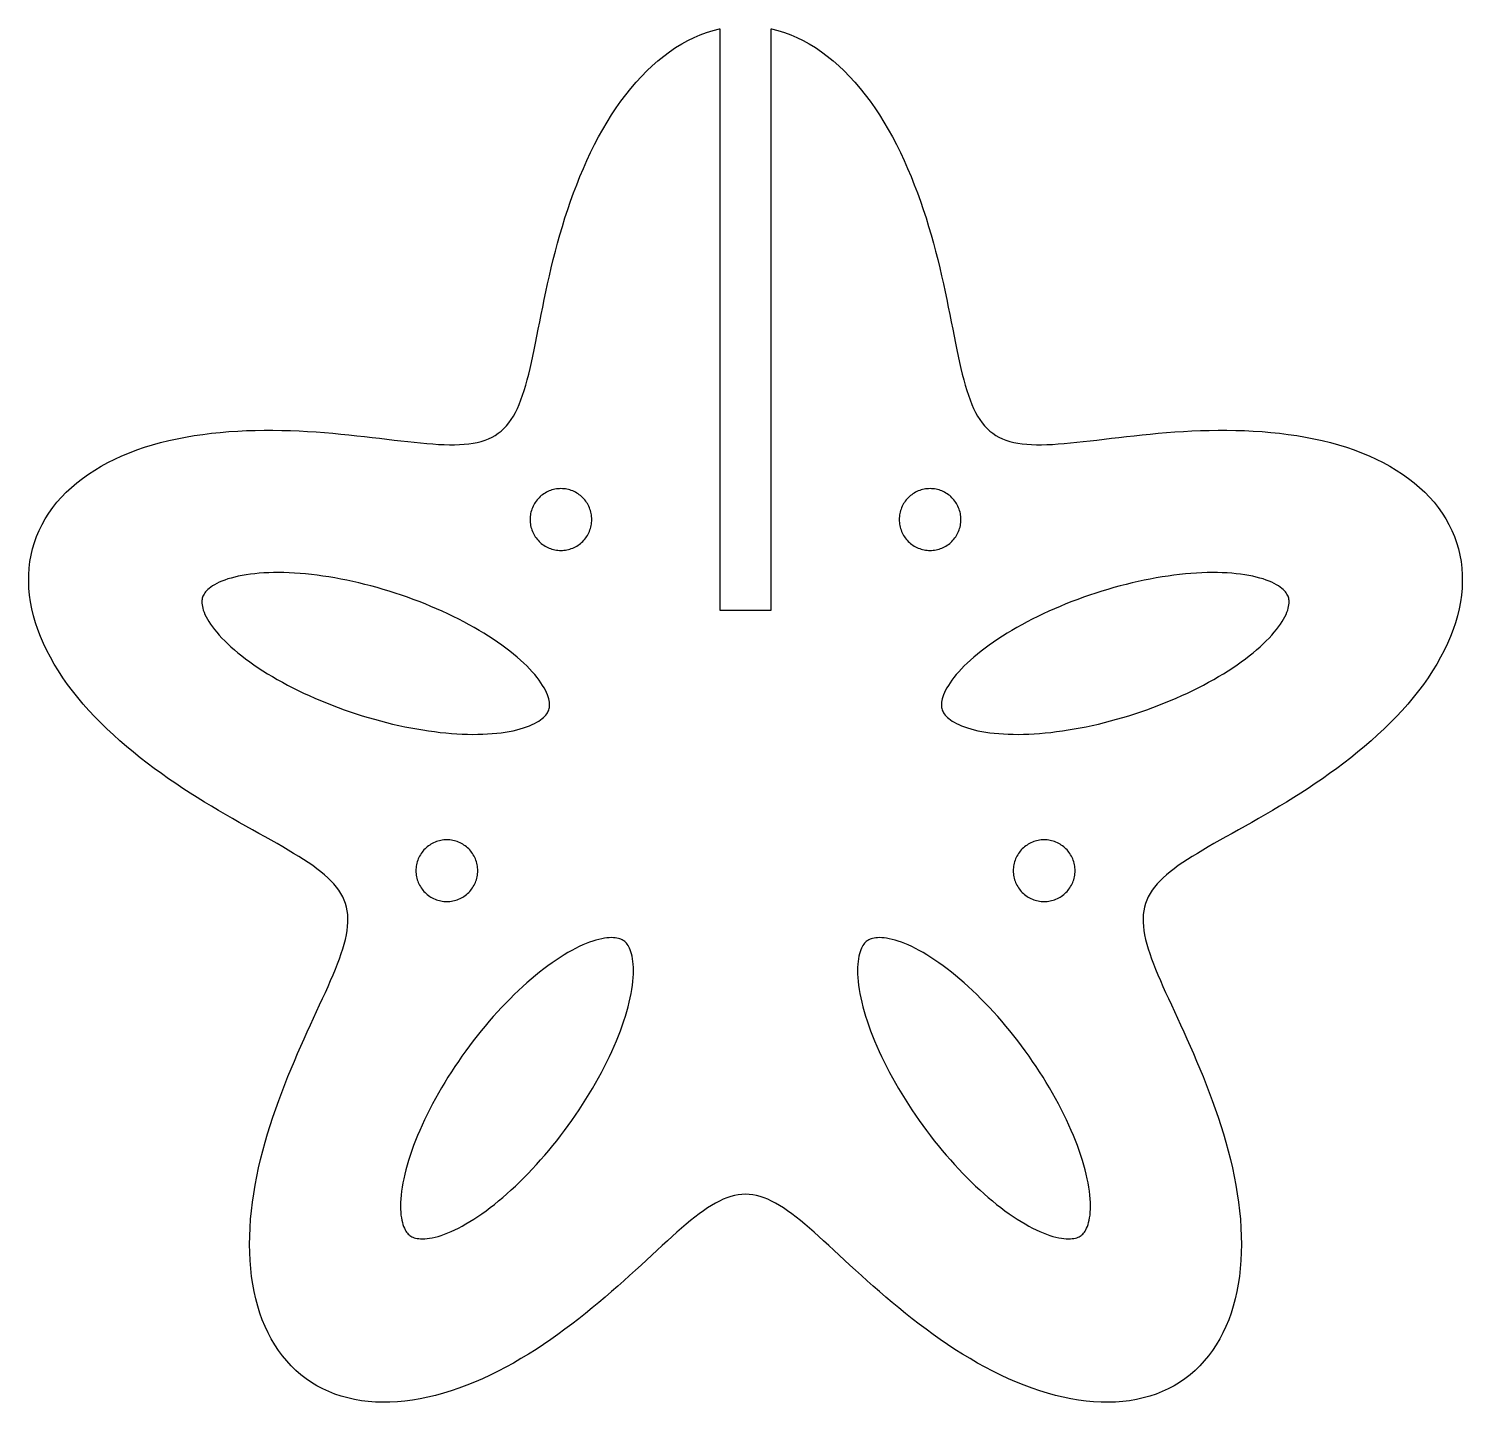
# Model space of a CAD drawing. Header units: millimetres. Extents: x -44 to 138, y -39 to 46.
# Drawn here: x -44.1 to 44.1, y -38.7 to 45.8 of the extents above; entities that cross this region are included whole.
import ezdxf

# ---------------------------------------------------------------- set-up
doc = ezdxf.new("R2010")
doc.units = ezdxf.units.MM
doc.layers.add('CUT', color=1, linetype='Continuous')

msp = doc.modelspace()

# ---------------------------------------------------------------- linework, layer by layer
at = {"layer": 'CUT'}
for points in [[(35.055, -0.612), (34.612, -0.906), (34.169, -1.193), (33.727, -1.473), (33.287, -1.745), (32.85, -2.009), (32.417, -2.267), (31.988, -2.517), (31.564, -2.762), (31.147, -2.999), (30.737, -3.231), (30.335, -3.456), (29.941, -3.676), (29.557, -3.891), (29.183, -4.101), (28.819, -4.307), (28.467, -4.509), (28.128, -4.707), (27.8, -4.902), (27.486, -5.094), (27.186, -5.284), (26.9, -5.473), (26.628, -5.66), (26.372, -5.846), (26.13, -6.033), (25.905, -6.219), (25.695, -6.407), (25.502, -6.595), (25.325, -6.786), (25.164, -6.979), (25.02, -7.174), (24.892, -7.373), (24.781, -7.576), (24.687, -7.784), (24.609, -7.996), (24.547, -8.213), (24.501, -8.437), (24.472, -8.666), (24.458, -8.902), (24.46, -9.145), (24.476, -9.396), (24.508, -9.654), (24.554, -9.92), (24.613, -10.195), (24.686, -10.479), (24.772, -10.771), (24.87, -11.073), (24.979, -11.384), (25.1, -11.704), (25.231, -12.035), (25.372, -12.375), (25.522, -12.725), (25.681, -13.085), (25.847, -13.455), (26.02, -13.835), (26.199, -14.225), (26.384, -14.625), (26.573, -15.034), (26.766, -15.453), (26.961, -15.881), (27.159, -16.319), (27.358, -16.765), (27.558, -17.22), (27.757, -17.683), (27.956, -18.155), (28.152, -18.633), (28.345, -19.119), (28.535, -19.611), (28.72, -20.11), (28.9, -20.614), (29.074, -21.124), (29.241, -21.638), (29.401, -22.156), (29.553, -22.677), (29.696, -23.201), (29.829, -23.727), (29.953, -24.255), (30.065, -24.784), (30.166, -25.312), (30.255, -25.84), (30.332, -26.367), (30.396, -26.892), (30.446, -27.413), (30.482, -27.932), (30.504, -28.446), (30.512, -28.954), (30.504, -29.457), (30.481, -29.954), (30.443, -30.443), (30.389, -30.924), (30.319, -31.396), (30.233, -31.859), (30.131, -32.311), (30.013, -32.753), (29.878, -33.183), (29.727, -33.6), (29.56, -34.005), (29.377, -34.396), (29.178, -34.773), (28.963, -35.135), (28.733, -35.482), (28.487, -35.813), (28.226, -36.128), (27.951, -36.426), (27.66, -36.707), (27.356, -36.97), (27.038, -37.215), (26.707, -37.442), (26.363, -37.65), (26.006, -37.839), (25.637, -38.009), (25.257, -38.16), (24.867, -38.291), (24.466, -38.403), (24.055, -38.496), (23.635, -38.568), (23.206, -38.622), (22.77, -38.655), (22.326, -38.67), (21.875, -38.665), (21.419, -38.641), (20.957, -38.598), (20.49, -38.537), (20.02, -38.458), (19.546, -38.36), (19.069, -38.246), (18.589, -38.114), (18.109, -37.966), (17.627, -37.801), (17.145, -37.622), (16.663, -37.427), (16.183, -37.218), (15.704, -36.995), (15.226, -36.76), (14.752, -36.512), (14.28, -36.252), (13.812, -35.982), (13.348, -35.702), (12.889, -35.412), (12.435, -35.114), (11.986, -34.809), (11.542, -34.497), (11.105, -34.179), (10.675, -33.856), (10.251, -33.529), (9.834, -33.198), (9.424, -32.866), (9.022, -32.532), (8.627, -32.197), (8.24, -31.863), (7.861, -31.531), (7.491, -31.2), (7.128, -30.873), (6.773, -30.549), (6.426, -30.231), (6.087, -29.918), (5.756, -29.612), (5.433, -29.313), (5.117, -29.022), (4.809, -28.74), (4.509, -28.467), (4.215, -28.205), (3.929, -27.954), (3.649, -27.715), (3.375, -27.488), (3.108, -27.274), (2.846, -27.074), (2.589, -26.888), (2.337, -26.716), (2.09, -26.559), (1.847, -26.417), (1.608, -26.292), (1.372, -26.182), (1.139, -26.089), (0.908, -26.012), (0.68, -25.952), (0.452, -25.909), (0.226, -25.884), (0, -25.875), (-0.226, -25.884), (-0.452, -25.909), (-0.68, -25.952), (-0.908, -26.012), (-1.139, -26.089), (-1.372, -26.182), (-1.608, -26.292), (-1.847, -26.417), (-2.09, -26.559), (-2.337, -26.716), (-2.589, -26.888), (-2.846, -27.074), (-3.108, -27.274), (-3.375, -27.488), (-3.649, -27.715), (-3.929, -27.954), (-4.215, -28.205), (-4.509, -28.467), (-4.809, -28.74), (-5.117, -29.022), (-5.433, -29.313), (-5.756, -29.612), (-6.087, -29.918), (-6.426, -30.231), (-6.773, -30.549), (-7.128, -30.873), (-7.491, -31.2), (-7.861, -31.531), (-8.24, -31.863), (-8.627, -32.197), (-9.022, -32.532), (-9.424, -32.866), (-9.834, -33.198), (-10.251, -33.529), (-10.675, -33.856), (-11.105, -34.179), (-11.542, -34.497), (-11.986, -34.809), (-12.435, -35.114), (-12.889, -35.412), (-13.348, -35.702), (-13.812, -35.982), (-14.28, -36.252), (-14.752, -36.512), (-15.226, -36.76), (-15.704, -36.995), (-16.183, -37.218), (-16.663, -37.427), (-17.145, -37.622), (-17.627, -37.801), (-18.109, -37.966), (-18.589, -38.114), (-19.069, -38.246), (-19.546, -38.36), (-20.02, -38.458), (-20.49, -38.537), (-20.957, -38.598), (-21.419, -38.641), (-21.875, -38.665), (-22.326, -38.67), (-22.77, -38.655), (-23.206, -38.622), (-23.635, -38.568), (-24.055, -38.496), (-24.466, -38.403), (-24.867, -38.291), (-25.257, -38.16), (-25.637, -38.009), (-26.006, -37.839), (-26.363, -37.65), (-26.707, -37.442), (-27.038, -37.215), (-27.356, -36.97), (-27.66, -36.707), (-27.951, -36.426), (-28.226, -36.128), (-28.487, -35.813), (-28.733, -35.482), (-28.963, -35.135), (-29.178, -34.773), (-29.377, -34.396), (-29.56, -34.005), (-29.727, -33.6), (-29.878, -33.183), (-30.013, -32.753), (-30.131, -32.311), (-30.233, -31.859), (-30.319, -31.396), (-30.389, -30.924), (-30.443, -30.443), (-30.481, -29.954), (-30.504, -29.457), (-30.512, -28.954), (-30.504, -28.446), (-30.482, -27.932), (-30.446, -27.413), (-30.396, -26.892), (-30.332, -26.367), (-30.255, -25.84), (-30.166, -25.312), (-30.065, -24.784), (-29.953, -24.255), (-29.829, -23.727), (-29.696, -23.201), (-29.553, -22.677), (-29.401, -22.156), (-29.241, -21.638), (-29.074, -21.124), (-28.9, -20.614), (-28.72, -20.11), (-28.535, -19.611), (-28.345, -19.119), (-28.152, -18.633), (-27.956, -18.155), (-27.757, -17.683), (-27.558, -17.22), (-27.358, -16.765), (-27.159, -16.319), (-26.961, -15.881), (-26.766, -15.453), (-26.573, -15.034), (-26.384, -14.625), (-26.199, -14.225), (-26.02, -13.835), (-25.847, -13.455), (-25.681, -13.085), (-25.522, -12.725), (-25.372, -12.375), (-25.231, -12.035), (-25.1, -11.704), (-24.979, -11.384), (-24.87, -11.073), (-24.772, -10.771), (-24.686, -10.479), (-24.613, -10.195), (-24.554, -9.92), (-24.508, -9.654), (-24.476, -9.396), (-24.46, -9.145), (-24.458, -8.902), (-24.472, -8.666), (-24.501, -8.437), (-24.547, -8.213), (-24.609, -7.996), (-24.687, -7.784), (-24.781, -7.576), (-24.892, -7.373), (-25.02, -7.174), (-25.164, -6.979), (-25.325, -6.786), (-25.502, -6.595), (-25.695, -6.407), (-25.905, -6.219), (-26.13, -6.033), (-26.372, -5.846), (-26.628, -5.66), (-26.9, -5.473), (-27.186, -5.284), (-27.486, -5.094), (-27.8, -4.902), (-28.128, -4.707), (-28.467, -4.509), (-28.819, -4.307), (-29.183, -4.101), (-29.557, -3.891), (-29.941, -3.676), (-30.335, -3.456), (-30.737, -3.231), (-31.147, -2.999), (-31.564, -2.762), (-31.988, -2.517), (-32.417, -2.267), (-32.85, -2.009), (-33.287, -1.745), (-33.727, -1.473), (-34.169, -1.193), (-34.612, -0.906), (-35.055, -0.612), (-35.497, -0.31), (-35.938, 0), (-36.375, 0.317), (-36.809, 0.643), (-37.238, 0.975), (-37.662, 1.315), (-38.079, 1.663), (-38.489, 2.017), (-38.891, 2.379), (-39.283, 2.747), (-39.666, 3.122), (-40.037, 3.503), (-40.397, 3.89), (-40.744, 4.282), (-41.078, 4.68), (-41.398, 5.083), (-41.703, 5.49), (-41.993, 5.902), (-42.266, 6.317), (-42.523, 6.735), (-42.762, 7.156), (-42.983, 7.579), (-43.185, 8.004), (-43.369, 8.43), (-43.532, 8.857), (-43.676, 9.284), (-43.8, 9.71), (-43.902, 10.136), (-43.984, 10.56), (-44.045, 10.982), (-44.084, 11.401), (-44.101, 11.817), (-44.097, 12.229), (-44.071, 12.637), (-44.023, 13.04), (-43.953, 13.438), (-43.862, 13.83), (-43.749, 14.215), (-43.614, 14.593), (-43.458, 14.964), (-43.28, 15.326), (-43.082, 15.681), (-42.864, 16.026), (-42.625, 16.362), (-42.366, 16.688), (-42.088, 17.005), (-41.791, 17.31), (-41.475, 17.605), (-41.142, 17.889), (-40.792, 18.162), (-40.424, 18.422), (-40.041, 18.671), (-39.642, 18.908), (-39.229, 19.133), (-38.801, 19.346), (-38.36, 19.546), (-37.907, 19.733), (-37.442, 19.908), (-36.966, 20.071), (-36.48, 20.221), (-35.984, 20.359), (-35.48, 20.484), (-34.968, 20.598), (-34.45, 20.699), (-33.925, 20.789), (-33.395, 20.868), (-32.861, 20.935), (-32.324, 20.991), (-31.784, 21.037), (-31.242, 21.073), (-30.699, 21.099), (-30.157, 21.116), (-29.615, 21.124), (-29.074, 21.124), (-28.536, 21.115), (-28.001, 21.1), (-27.469, 21.078), (-26.942, 21.05), (-26.421, 21.016), (-25.905, 20.977), (-25.395, 20.934), (-24.893, 20.888), (-24.399, 20.839), (-23.913, 20.787), (-23.436, 20.734), (-22.968, 20.68), (-22.51, 20.626), (-22.062, 20.573), (-21.625, 20.521), (-21.199, 20.471), (-20.784, 20.424), (-20.38, 20.38), (-19.989, 20.341), (-19.61, 20.306), (-19.243, 20.277), (-18.888, 20.255), (-18.546, 20.239), (-18.216, 20.231), (-17.899, 20.231), (-17.594, 20.24), (-17.302, 20.258), (-17.022, 20.286), (-16.755, 20.325), (-16.499, 20.375), (-16.256, 20.437), (-16.024, 20.51), (-15.804, 20.596), (-15.595, 20.695), (-15.397, 20.807), (-15.209, 20.933), (-15.031, 21.073), (-14.863, 21.227), (-14.705, 21.395), (-14.555, 21.578), (-14.413, 21.776), (-14.279, 21.988), (-14.153, 22.216), (-14.033, 22.458), (-13.92, 22.715), (-13.812, 22.987), (-13.71, 23.274), (-13.612, 23.576), (-13.517, 23.892), (-13.427, 24.222), (-13.339, 24.567), (-13.253, 24.925), (-13.168, 25.296), (-13.085, 25.681), (-13.002, 26.078), (-12.919, 26.487), (-12.834, 26.908), (-12.749, 27.34), (-12.661, 27.782), (-12.571, 28.234), (-12.477, 28.696), (-12.38, 29.166), (-12.279, 29.644), (-12.173, 30.13), (-12.062, 30.622), (-11.946, 31.119), (-11.823, 31.622), (-11.694, 32.128), (-11.558, 32.638), (-11.415, 33.15), (-11.264, 33.664), (-11.105, 34.179), (-10.939, 34.693), (-10.764, 35.206), (-10.58, 35.717), (-10.387, 36.225), (-10.186, 36.729), (-9.975, 37.229), (-9.756, 37.722), (-9.527, 38.209), (-9.288, 38.689), (-9.041, 39.16), (-8.784, 39.622), (-8.518, 40.073), (-8.243, 40.514), (-7.958, 40.943), (-7.665, 41.359), (-7.364, 41.761), (-7.053, 42.15), (-6.735, 42.523), (-6.408, 42.88), (-6.074, 43.221), (-5.733, 43.545), (-5.384, 43.851), (-5.029, 44.139), (-4.667, 44.407), (-4.3, 44.657), (-3.927, 44.886), (-3.549, 45.095), (-3.166, 45.283), (-2.78, 45.449), (-2.39, 45.595), (-1.996, 45.718), (-1.6, 45.819), (-1.587, 45.822), (-1.587, 10.062), (1.587, 10.062), (1.587, 45.822), (1.6, 45.819), (1.996, 45.718), (2.39, 45.595), (2.78, 45.449), (3.166, 45.283), (3.549, 45.095), (3.927, 44.886), (4.3, 44.657), (4.667, 44.407), (5.029, 44.139), (5.384, 43.851), (5.733, 43.545), (6.074, 43.221), (6.408, 42.88), (6.735, 42.523), (7.053, 42.15), (7.364, 41.761), (7.665, 41.359), (7.958, 40.943), (8.243, 40.514), (8.518, 40.073), (8.784, 39.622), (9.041, 39.16), (9.288, 38.689), (9.527, 38.209), (9.756, 37.722), (9.975, 37.229), (10.186, 36.729), (10.387, 36.225), (10.58, 35.717), (10.764, 35.206), (10.939, 34.693), (11.105, 34.179), (11.264, 33.664), (11.415, 33.15), (11.558, 32.638), (11.694, 32.128), (11.823, 31.622), (11.946, 31.119), (12.062, 30.622), (12.173, 30.13), (12.279, 29.644), (12.38, 29.166), (12.477, 28.696), (12.571, 28.234), (12.661, 27.782), (12.749, 27.34), (12.834, 26.908), (12.919, 26.487), (13.002, 26.078), (13.085, 25.681), (13.168, 25.296), (13.253, 24.925), (13.339, 24.567), (13.427, 24.222), (13.517, 23.892), (13.612, 23.576), (13.71, 23.274), (13.812, 22.987), (13.92, 22.715), (14.033, 22.458), (14.153, 22.216), (14.279, 21.988), (14.413, 21.776), (14.555, 21.578), (14.705, 21.395), (14.863, 21.227), (15.031, 21.073), (15.209, 20.933), (15.397, 20.807), (15.595, 20.695), (15.804, 20.596), (16.024, 20.51), (16.256, 20.437), (16.499, 20.375), (16.755, 20.325), (17.022, 20.286), (17.302, 20.258), (17.594, 20.24), (17.899, 20.231), (18.216, 20.231), (18.546, 20.239), (18.888, 20.255), (19.243, 20.277), (19.61, 20.306), (19.989, 20.341), (20.38, 20.38), (20.784, 20.424), (21.199, 20.471), (21.625, 20.521), (22.062, 20.573), (22.51, 20.626), (22.968, 20.68), (23.436, 20.734), (23.913, 20.787), (24.399, 20.839), (24.893, 20.888), (25.395, 20.934), (25.905, 20.977), (26.421, 21.016), (26.942, 21.05), (27.469, 21.078), (28.001, 21.1), (28.536, 21.115), (29.074, 21.124), (29.615, 21.124), (30.157, 21.116), (30.699, 21.099), (31.242, 21.073), (31.784, 21.037), (32.324, 20.991), (32.861, 20.935), (33.395, 20.868), (33.925, 20.789), (34.45, 20.699), (34.968, 20.598), (35.48, 20.484), (35.984, 20.359), (36.48, 20.221), (36.966, 20.071), (37.442, 19.908), (37.907, 19.733), (38.36, 19.546), (38.801, 19.346), (39.229, 19.133), (39.642, 18.908), (40.041, 18.671), (40.424, 18.422), (40.792, 18.162), (41.142, 17.889), (41.475, 17.605), (41.791, 17.31), (42.088, 17.005), (42.366, 16.688), (42.625, 16.362), (42.864, 16.026), (43.082, 15.681), (43.28, 15.326), (43.458, 14.964), (43.614, 14.593), (43.749, 14.215), (43.862, 13.83), (43.953, 13.438), (44.023, 13.04), (44.071, 12.637), (44.097, 12.229), (44.101, 11.817), (44.084, 11.401), (44.045, 10.982), (43.984, 10.56), (43.902, 10.136), (43.8, 9.71), (43.676, 9.284), (43.532, 8.857), (43.369, 8.43), (43.185, 8.004), (42.983, 7.579), (42.762, 7.156), (42.523, 6.735), (42.266, 6.317), (41.993, 5.902), (41.703, 5.49), (41.398, 5.083), (41.078, 4.68), (40.744, 4.282), (40.397, 3.89), (40.037, 3.503), (39.666, 3.122), (39.283, 2.747), (38.891, 2.379), (38.489, 2.017), (38.079, 1.663), (37.662, 1.315), (37.238, 0.975), (36.809, 0.643), (36.375, 0.317), (35.938, 0), (35.497, -0.31), (35.055, -0.612)], [(-9.477, 15.351), (-9.466, 15.444), (-9.459, 15.537), (-9.456, 15.63), (-9.459, 15.723), (-9.466, 15.816), (-9.477, 15.909), (-9.493, 16.001), (-9.513, 16.092), (-9.538, 16.182), (-9.567, 16.27), (-9.601, 16.357), (-9.639, 16.442), (-9.681, 16.526), (-9.727, 16.607), (-9.777, 16.686), (-9.83, 16.762), (-9.888, 16.835), (-9.948, 16.906), (-10.013, 16.973), (-10.08, 17.038), (-10.151, 17.099), (-10.224, 17.156), (-10.301, 17.21), (-10.379, 17.26), (-10.461, 17.306), (-10.544, 17.347), (-10.629, 17.385), (-10.716, 17.419), (-10.805, 17.448), (-10.894, 17.473), (-10.985, 17.493), (-11.077, 17.509), (-11.17, 17.521), (-11.263, 17.528), (-11.356, 17.53), (-11.449, 17.528), (-11.542, 17.521), (-11.635, 17.509), (-11.727, 17.493), (-11.818, 17.473), (-11.907, 17.448), (-11.996, 17.419), (-12.083, 17.385), (-12.168, 17.347), (-12.251, 17.306), (-12.333, 17.26), (-12.411, 17.21), (-12.488, 17.156), (-12.561, 17.099), (-12.632, 17.038), (-12.699, 16.973), (-12.764, 16.906), (-12.824, 16.835), (-12.882, 16.762), (-12.935, 16.686), (-12.985, 16.607), (-13.031, 16.526), (-13.073, 16.442), (-13.111, 16.357), (-13.145, 16.27), (-13.174, 16.182), (-13.199, 16.092), (-13.219, 16.001), (-13.235, 15.909), (-13.246, 15.816), (-13.253, 15.723), (-13.256, 15.63), (-13.253, 15.537), (-13.246, 15.444), (-13.235, 15.351), (-13.219, 15.26), (-13.199, 15.169), (-13.174, 15.079), (-13.145, 14.99), (-13.111, 14.903), (-13.073, 14.818), (-13.031, 14.735), (-12.985, 14.654), (-12.935, 14.575), (-12.882, 14.499), (-12.824, 14.425), (-12.764, 14.355), (-12.699, 14.287), (-12.632, 14.223), (-12.561, 14.162), (-12.488, 14.104), (-12.411, 14.051), (-12.333, 14.001), (-12.251, 13.955), (-12.168, 13.913), (-12.083, 13.875), (-11.996, 13.842), (-11.907, 13.812), (-11.818, 13.788), (-11.727, 13.767), (-11.635, 13.751), (-11.542, 13.74), (-11.449, 13.733), (-11.356, 13.731), (-11.263, 13.733), (-11.17, 13.74), (-11.077, 13.751), (-10.985, 13.767), (-10.894, 13.788), (-10.805, 13.812), (-10.716, 13.842), (-10.629, 13.875), (-10.544, 13.913), (-10.461, 13.955), (-10.379, 14.001), (-10.301, 14.051), (-10.224, 14.104), (-10.151, 14.162), (-10.08, 14.223), (-10.013, 14.287), (-9.948, 14.355), (-9.888, 14.425), (-9.83, 14.499), (-9.777, 14.575), (-9.727, 14.654), (-9.681, 14.735), (-9.639, 14.818), (-9.601, 14.903), (-9.567, 14.99), (-9.538, 15.079), (-9.513, 15.169), (-9.493, 15.26), (-9.477, 15.351)], [(13.235, 15.351), (13.246, 15.444), (13.253, 15.537), (13.256, 15.63), (13.253, 15.723), (13.246, 15.816), (13.235, 15.909), (13.219, 16.001), (13.199, 16.092), (13.174, 16.182), (13.145, 16.27), (13.111, 16.357), (13.073, 16.442), (13.031, 16.526), (12.985, 16.607), (12.935, 16.686), (12.882, 16.762), (12.824, 16.835), (12.764, 16.906), (12.699, 16.973), (12.632, 17.038), (12.561, 17.099), (12.488, 17.156), (12.411, 17.21), (12.333, 17.26), (12.251, 17.306), (12.168, 17.347), (12.083, 17.385), (11.996, 17.419), (11.907, 17.448), (11.818, 17.473), (11.727, 17.493), (11.635, 17.509), (11.542, 17.521), (11.449, 17.528), (11.356, 17.53), (11.263, 17.528), (11.17, 17.521), (11.077, 17.509), (10.985, 17.493), (10.894, 17.473), (10.805, 17.448), (10.716, 17.419), (10.629, 17.385), (10.544, 17.347), (10.461, 17.306), (10.379, 17.26), (10.301, 17.21), (10.224, 17.156), (10.151, 17.099), (10.08, 17.038), (10.013, 16.973), (9.948, 16.906), (9.888, 16.835), (9.83, 16.762), (9.777, 16.686), (9.727, 16.607), (9.681, 16.526), (9.639, 16.442), (9.601, 16.357), (9.567, 16.27), (9.538, 16.182), (9.513, 16.092), (9.493, 16.001), (9.477, 15.909), (9.466, 15.816), (9.459, 15.723), (9.456, 15.63), (9.459, 15.537), (9.466, 15.444), (9.477, 15.351), (9.493, 15.26), (9.513, 15.169), (9.538, 15.079), (9.567, 14.99), (9.601, 14.903), (9.639, 14.818), (9.681, 14.735), (9.727, 14.654), (9.777, 14.575), (9.83, 14.499), (9.888, 14.425), (9.948, 14.355), (10.013, 14.287), (10.08, 14.223), (10.151, 14.162), (10.224, 14.104), (10.301, 14.051), (10.379, 14.001), (10.461, 13.955), (10.544, 13.913), (10.629, 13.875), (10.716, 13.842), (10.805, 13.812), (10.894, 13.788), (10.985, 13.767), (11.077, 13.751), (11.17, 13.74), (11.263, 13.733), (11.356, 13.731), (11.449, 13.733), (11.542, 13.74), (11.635, 13.751), (11.727, 13.767), (11.818, 13.788), (11.907, 13.812), (11.996, 13.842), (12.083, 13.875), (12.168, 13.913), (12.251, 13.955), (12.333, 14.001), (12.411, 14.051), (12.488, 14.104), (12.561, 14.162), (12.632, 14.223), (12.699, 14.287), (12.764, 14.355), (12.824, 14.425), (12.882, 14.499), (12.935, 14.575), (12.985, 14.654), (13.031, 14.735), (13.073, 14.818), (13.111, 14.903), (13.145, 14.99), (13.174, 15.079), (13.199, 15.169), (13.219, 15.26), (13.235, 15.351)], [(-20.437, 10.716), (-20.804, 10.849), (-21.173, 10.977), (-21.544, 11.101), (-21.917, 11.219), (-22.291, 11.332), (-22.666, 11.44), (-23.041, 11.543), (-23.416, 11.639), (-23.791, 11.73), (-24.164, 11.816), (-24.536, 11.895), (-24.906, 11.969), (-25.274, 12.036), (-25.639, 12.097), (-26, 12.152), (-26.358, 12.201), (-26.711, 12.244), (-27.06, 12.28), (-27.404, 12.31), (-27.742, 12.334), (-28.074, 12.351), (-28.399, 12.362), (-28.718, 12.367), (-29.03, 12.365), (-29.333, 12.358), (-29.628, 12.344), (-29.915, 12.324), (-30.193, 12.299), (-30.461, 12.267), (-30.719, 12.23), (-30.966, 12.188), (-31.203, 12.141), (-31.428, 12.089), (-31.642, 12.032), (-31.844, 11.972), (-32.033, 11.907), (-32.21, 11.839), (-32.374, 11.769), (-32.524, 11.696), (-32.662, 11.621), (-32.785, 11.546), (-32.896, 11.471), (-32.994, 11.395), (-33.079, 11.321), (-33.153, 11.249), (-33.215, 11.179), (-33.268, 11.111), (-33.311, 11.045), (-33.347, 10.98), (-33.377, 10.916), (-33.4, 10.852), (-33.419, 10.787), (-33.432, 10.718), (-33.441, 10.645), (-33.445, 10.565), (-33.442, 10.479), (-33.433, 10.386), (-33.416, 10.284), (-33.391, 10.174), (-33.356, 10.056), (-33.311, 9.93), (-33.255, 9.796), (-33.187, 9.655), (-33.108, 9.508), (-33.017, 9.355), (-32.914, 9.196), (-32.799, 9.032), (-32.672, 8.864), (-32.532, 8.693), (-32.38, 8.518), (-32.216, 8.341), (-32.041, 8.161), (-31.854, 7.98), (-31.655, 7.797), (-31.446, 7.613), (-31.225, 7.429), (-30.995, 7.244), (-30.753, 7.059), (-30.502, 6.875), (-30.242, 6.692), (-29.972, 6.509), (-29.693, 6.328), (-29.406, 6.148), (-29.11, 5.971), (-28.806, 5.795), (-28.495, 5.622), (-28.177, 5.451), (-27.853, 5.283), (-27.522, 5.118), (-27.185, 4.957), (-26.842, 4.799), (-26.494, 4.644), (-26.142, 4.494), (-25.786, 4.347), (-25.425, 4.205), (-25.062, 4.068), (-24.695, 3.934), (-24.326, 3.806), (-23.954, 3.683), (-23.581, 3.564), (-23.207, 3.451), (-22.832, 3.343), (-22.457, 3.241), (-22.082, 3.144), (-21.708, 3.053), (-21.334, 2.968), (-20.962, 2.888), (-20.592, 2.815), (-20.225, 2.747), (-19.86, 2.686), (-19.499, 2.631), (-19.141, 2.582), (-18.787, 2.54), (-18.439, 2.503), (-18.095, 2.473), (-17.757, 2.45), (-17.425, 2.433), (-17.099, 2.421), (-16.78, 2.417), (-16.469, 2.418), (-16.165, 2.426), (-15.87, 2.44), (-15.583, 2.459), (-15.306, 2.485), (-15.038, 2.516), (-14.78, 2.553), (-14.532, 2.595), (-14.296, 2.642), (-14.07, 2.694), (-13.856, 2.751), (-13.654, 2.812), (-13.465, 2.876), (-13.288, 2.944), (-13.125, 3.015), (-12.974, 3.088), (-12.837, 3.162), (-12.713, 3.237), (-12.602, 3.313), (-12.505, 3.388), (-12.419, 3.462), (-12.346, 3.534), (-12.284, 3.605), (-12.231, 3.673), (-12.187, 3.739), (-12.151, 3.803), (-12.122, 3.867), (-12.098, 3.931), (-12.08, 3.997), (-12.066, 4.065), (-12.057, 4.139), (-12.054, 4.218), (-12.056, 4.304), (-12.066, 4.398), (-12.082, 4.499), (-12.108, 4.609), (-12.143, 4.727), (-12.188, 4.854), (-12.244, 4.987), (-12.311, 5.128), (-12.39, 5.276), (-12.481, 5.429), (-12.584, 5.588), (-12.699, 5.751), (-12.827, 5.919), (-12.967, 6.09), (-13.118, 6.265), (-13.282, 6.442), (-13.458, 6.622), (-13.645, 6.804), (-13.843, 6.986), (-14.053, 7.17), (-14.273, 7.355), (-14.504, 7.539), (-14.745, 7.724), (-14.996, 7.908), (-15.257, 8.092), (-15.527, 8.274), (-15.806, 8.455), (-16.093, 8.635), (-16.389, 8.813), (-16.692, 8.988), (-17.003, 9.162), (-17.321, 9.332), (-17.646, 9.5), (-17.977, 9.665), (-18.314, 9.827), (-18.657, 9.985), (-19.004, 10.139), (-19.356, 10.29), (-19.713, 10.436), (-20.073, 10.578), (-20.437, 10.716)], [(22.832, 3.343), (23.207, 3.451), (23.581, 3.564), (23.954, 3.683), (24.326, 3.806), (24.695, 3.934), (25.062, 4.068), (25.425, 4.205), (25.786, 4.347), (26.142, 4.494), (26.494, 4.644), (26.842, 4.799), (27.185, 4.957), (27.522, 5.118), (27.853, 5.283), (28.177, 5.451), (28.495, 5.622), (28.806, 5.795), (29.11, 5.971), (29.406, 6.148), (29.693, 6.328), (29.972, 6.509), (30.242, 6.692), (30.502, 6.875), (30.753, 7.059), (30.995, 7.244), (31.225, 7.429), (31.446, 7.613), (31.655, 7.797), (31.854, 7.98), (32.041, 8.161), (32.216, 8.341), (32.38, 8.518), (32.532, 8.693), (32.672, 8.864), (32.799, 9.032), (32.914, 9.196), (33.017, 9.355), (33.108, 9.508), (33.187, 9.655), (33.255, 9.796), (33.311, 9.93), (33.356, 10.056), (33.391, 10.174), (33.416, 10.284), (33.433, 10.386), (33.442, 10.479), (33.445, 10.565), (33.441, 10.645), (33.432, 10.718), (33.419, 10.787), (33.4, 10.852), (33.377, 10.916), (33.347, 10.98), (33.311, 11.045), (33.268, 11.111), (33.215, 11.179), (33.153, 11.249), (33.079, 11.321), (32.994, 11.395), (32.896, 11.471), (32.785, 11.546), (32.662, 11.621), (32.524, 11.696), (32.374, 11.769), (32.21, 11.839), (32.033, 11.907), (31.844, 11.972), (31.642, 12.032), (31.428, 12.089), (31.203, 12.141), (30.966, 12.188), (30.719, 12.23), (30.461, 12.267), (30.193, 12.299), (29.915, 12.324), (29.628, 12.344), (29.333, 12.358), (29.03, 12.365), (28.718, 12.367), (28.399, 12.362), (28.074, 12.351), (27.742, 12.334), (27.404, 12.31), (27.06, 12.28), (26.711, 12.244), (26.358, 12.201), (26, 12.152), (25.639, 12.097), (25.274, 12.036), (24.906, 11.969), (24.536, 11.895), (24.164, 11.816), (23.791, 11.73), (23.416, 11.639), (23.041, 11.543), (22.666, 11.44), (22.291, 11.332), (21.917, 11.219), (21.544, 11.101), (21.173, 10.977), (20.804, 10.849), (20.437, 10.716), (20.073, 10.578), (19.713, 10.436), (19.356, 10.29), (19.004, 10.139), (18.657, 9.985), (18.314, 9.827), (17.977, 9.665), (17.646, 9.5), (17.321, 9.332), (17.003, 9.162), (16.692, 8.988), (16.389, 8.813), (16.093, 8.635), (15.806, 8.455), (15.527, 8.274), (15.257, 8.092), (14.996, 7.908), (14.745, 7.724), (14.504, 7.539), (14.273, 7.355), (14.053, 7.17), (13.843, 6.986), (13.645, 6.804), (13.458, 6.622), (13.282, 6.442), (13.118, 6.265), (12.967, 6.09), (12.827, 5.919), (12.699, 5.751), (12.584, 5.588), (12.481, 5.429), (12.39, 5.276), (12.311, 5.128), (12.244, 4.987), (12.188, 4.854), (12.143, 4.727), (12.108, 4.609), (12.082, 4.499), (12.066, 4.398), (12.056, 4.304), (12.054, 4.218), (12.057, 4.139), (12.066, 4.065), (12.08, 3.997), (12.098, 3.931), (12.122, 3.867), (12.151, 3.803), (12.187, 3.739), (12.231, 3.673), (12.284, 3.605), (12.346, 3.534), (12.419, 3.462), (12.505, 3.388), (12.602, 3.313), (12.713, 3.237), (12.837, 3.162), (12.974, 3.088), (13.125, 3.015), (13.288, 2.944), (13.465, 2.876), (13.654, 2.812), (13.856, 2.751), (14.07, 2.694), (14.296, 2.642), (14.532, 2.595), (14.78, 2.553), (15.038, 2.516), (15.306, 2.485), (15.583, 2.459), (15.87, 2.44), (16.165, 2.426), (16.469, 2.418), (16.78, 2.417), (17.099, 2.421), (17.425, 2.433), (17.757, 2.45), (18.095, 2.473), (18.439, 2.503), (18.787, 2.54), (19.141, 2.582), (19.499, 2.631), (19.86, 2.686), (20.225, 2.747), (20.592, 2.815), (20.962, 2.888), (21.334, 2.968), (21.708, 3.053), (22.082, 3.144), (22.457, 3.241), (22.832, 3.343)], [(-16.495, -6.249), (-16.484, -6.156), (-16.477, -6.063), (-16.475, -5.97), (-16.477, -5.877), (-16.484, -5.784), (-16.495, -5.691), (-16.511, -5.6), (-16.532, -5.509), (-16.557, -5.419), (-16.586, -5.33), (-16.619, -5.243), (-16.657, -5.158), (-16.699, -5.075), (-16.745, -4.994), (-16.795, -4.915), (-16.849, -4.839), (-16.906, -4.765), (-16.967, -4.695), (-17.031, -4.627), (-17.099, -4.563), (-17.169, -4.502), (-17.243, -4.444), (-17.319, -4.391), (-17.398, -4.341), (-17.479, -4.295), (-17.562, -4.253), (-17.647, -4.215), (-17.734, -4.182), (-17.823, -4.152), (-17.913, -4.128), (-18.004, -4.107), (-18.096, -4.091), (-18.188, -4.08), (-18.281, -4.073), (-18.374, -4.071), (-18.468, -4.073), (-18.561, -4.08), (-18.653, -4.091), (-18.745, -4.107), (-18.836, -4.128), (-18.926, -4.152), (-19.014, -4.182), (-19.101, -4.215), (-19.187, -4.253), (-19.27, -4.295), (-19.351, -4.341), (-19.43, -4.391), (-19.506, -4.444), (-19.58, -4.502), (-19.65, -4.563), (-19.718, -4.627), (-19.782, -4.695), (-19.843, -4.765), (-19.9, -4.839), (-19.954, -4.915), (-20.004, -4.994), (-20.05, -5.075), (-20.092, -5.158), (-20.129, -5.243), (-20.163, -5.33), (-20.192, -5.419), (-20.217, -5.509), (-20.238, -5.6), (-20.253, -5.691), (-20.265, -5.784), (-20.272, -5.877), (-20.274, -5.97), (-20.272, -6.063), (-20.265, -6.156), (-20.253, -6.249), (-20.238, -6.341), (-20.217, -6.432), (-20.192, -6.522), (-20.163, -6.61), (-20.129, -6.697), (-20.092, -6.782), (-20.05, -6.866), (-20.004, -6.947), (-19.954, -7.026), (-19.9, -7.102), (-19.843, -7.175), (-19.782, -7.246), (-19.718, -7.313), (-19.65, -7.378), (-19.58, -7.439), (-19.506, -7.496), (-19.43, -7.55), (-19.351, -7.6), (-19.27, -7.646), (-19.187, -7.687), (-19.101, -7.725), (-19.014, -7.759), (-18.926, -7.788), (-18.836, -7.813), (-18.745, -7.833), (-18.653, -7.849), (-18.561, -7.861), (-18.468, -7.868), (-18.374, -7.87), (-18.281, -7.868), (-18.188, -7.861), (-18.096, -7.849), (-18.004, -7.833), (-17.913, -7.813), (-17.823, -7.788), (-17.734, -7.759), (-17.647, -7.725), (-17.562, -7.687), (-17.479, -7.646), (-17.398, -7.6), (-17.319, -7.55), (-17.243, -7.496), (-17.169, -7.439), (-17.099, -7.378), (-17.031, -7.313), (-16.967, -7.246), (-16.906, -7.175), (-16.849, -7.102), (-16.795, -7.026), (-16.745, -6.947), (-16.699, -6.866), (-16.657, -6.782), (-16.619, -6.697), (-16.586, -6.61), (-16.557, -6.522), (-16.532, -6.432), (-16.511, -6.341), (-16.495, -6.249)], [(20.253, -6.249), (20.265, -6.156), (20.272, -6.063), (20.274, -5.97), (20.272, -5.877), (20.265, -5.784), (20.253, -5.691), (20.238, -5.6), (20.217, -5.509), (20.192, -5.419), (20.163, -5.33), (20.129, -5.243), (20.092, -5.158), (20.05, -5.075), (20.004, -4.994), (19.954, -4.915), (19.9, -4.839), (19.843, -4.765), (19.782, -4.695), (19.718, -4.627), (19.65, -4.563), (19.58, -4.502), (19.506, -4.444), (19.43, -4.391), (19.351, -4.341), (19.27, -4.295), (19.187, -4.253), (19.101, -4.215), (19.014, -4.182), (18.926, -4.152), (18.836, -4.128), (18.745, -4.107), (18.653, -4.091), (18.561, -4.08), (18.468, -4.073), (18.374, -4.071), (18.281, -4.073), (18.188, -4.08), (18.096, -4.091), (18.004, -4.107), (17.913, -4.128), (17.823, -4.152), (17.734, -4.182), (17.647, -4.215), (17.562, -4.253), (17.479, -4.295), (17.398, -4.341), (17.319, -4.391), (17.243, -4.444), (17.169, -4.502), (17.099, -4.563), (17.031, -4.627), (16.967, -4.695), (16.906, -4.765), (16.849, -4.839), (16.795, -4.915), (16.745, -4.994), (16.699, -5.075), (16.657, -5.158), (16.619, -5.243), (16.586, -5.33), (16.557, -5.419), (16.532, -5.509), (16.511, -5.6), (16.495, -5.691), (16.484, -5.784), (16.477, -5.877), (16.475, -5.97), (16.477, -6.063), (16.484, -6.156), (16.495, -6.249), (16.511, -6.341), (16.532, -6.432), (16.557, -6.522), (16.586, -6.61), (16.619, -6.697), (16.657, -6.782), (16.699, -6.866), (16.745, -6.947), (16.795, -7.026), (16.849, -7.102), (16.906, -7.175), (16.967, -7.246), (17.031, -7.313), (17.099, -7.378), (17.169, -7.439), (17.243, -7.496), (17.319, -7.55), (17.398, -7.6), (17.479, -7.646), (17.562, -7.687), (17.647, -7.725), (17.734, -7.759), (17.823, -7.788), (17.913, -7.813), (18.004, -7.833), (18.096, -7.849), (18.188, -7.861), (18.281, -7.868), (18.374, -7.87), (18.468, -7.868), (18.561, -7.861), (18.653, -7.849), (18.745, -7.833), (18.836, -7.813), (18.926, -7.788), (19.014, -7.759), (19.101, -7.725), (19.187, -7.687), (19.27, -7.646), (19.351, -7.6), (19.43, -7.55), (19.506, -7.496), (19.58, -7.439), (19.65, -7.378), (19.718, -7.313), (19.782, -7.246), (19.843, -7.175), (19.9, -7.102), (19.954, -7.026), (20.004, -6.947), (20.05, -6.866), (20.092, -6.782), (20.129, -6.697), (20.163, -6.61), (20.192, -6.522), (20.217, -6.432), (20.238, -6.341), (20.253, -6.249)], [(-16.507, -16.125), (-16.747, -16.433), (-16.983, -16.744), (-17.215, -17.059), (-17.443, -17.377), (-17.666, -17.698), (-17.884, -18.022), (-18.098, -18.347), (-18.306, -18.674), (-18.508, -19.002), (-18.705, -19.33), (-18.895, -19.66), (-19.079, -19.989), (-19.257, -20.318), (-19.428, -20.646), (-19.592, -20.972), (-19.749, -21.297), (-19.899, -21.62), (-20.041, -21.941), (-20.176, -22.258), (-20.303, -22.573), (-20.422, -22.883), (-20.533, -23.189), (-20.636, -23.491), (-20.731, -23.788), (-20.817, -24.079), (-20.895, -24.364), (-20.965, -24.643), (-21.027, -24.914), (-21.08, -25.179), (-21.124, -25.436), (-21.161, -25.684), (-21.189, -25.924), (-21.209, -26.155), (-21.221, -26.375), (-21.226, -26.586), (-21.223, -26.786), (-21.213, -26.975), (-21.197, -27.153), (-21.174, -27.318), (-21.146, -27.472), (-21.112, -27.613), (-21.075, -27.741), (-21.033, -27.858), (-20.989, -27.962), (-20.943, -28.054), (-20.896, -28.135), (-20.847, -28.206), (-20.798, -28.268), (-20.748, -28.322), (-20.696, -28.37), (-20.642, -28.412), (-20.586, -28.45), (-20.524, -28.484), (-20.457, -28.515), (-20.383, -28.543), (-20.301, -28.567), (-20.209, -28.587), (-20.107, -28.603), (-19.994, -28.612), (-19.871, -28.616), (-19.737, -28.612), (-19.593, -28.6), (-19.438, -28.579), (-19.274, -28.55), (-19.1, -28.511), (-18.917, -28.462), (-18.726, -28.403), (-18.527, -28.333), (-18.32, -28.253), (-18.107, -28.163), (-17.888, -28.062), (-17.663, -27.951), (-17.433, -27.829), (-17.197, -27.697), (-16.958, -27.554), (-16.714, -27.402), (-16.467, -27.239), (-16.217, -27.067), (-15.965, -26.885), (-15.709, -26.694), (-15.452, -26.493), (-15.194, -26.284), (-14.934, -26.066), (-14.674, -25.84), (-14.413, -25.606), (-14.152, -25.364), (-13.892, -25.114), (-13.632, -24.857), (-13.372, -24.593), (-13.115, -24.322), (-12.859, -24.045), (-12.604, -23.763), (-12.352, -23.474), (-12.103, -23.18), (-11.856, -22.881), (-11.613, -22.578), (-11.373, -22.271), (-11.137, -21.959), (-10.905, -21.644), (-10.677, -21.326), (-10.454, -21.005), (-10.235, -20.682), (-10.022, -20.357), (-9.814, -20.03), (-9.612, -19.702), (-9.415, -19.373), (-9.225, -19.044), (-9.04, -18.715), (-8.863, -18.386), (-8.692, -18.058), (-8.528, -17.731), (-8.371, -17.406), (-8.221, -17.083), (-8.079, -16.763), (-7.944, -16.445), (-7.817, -16.131), (-7.698, -15.82), (-7.587, -15.514), (-7.484, -15.212), (-7.389, -14.916), (-7.303, -14.625), (-7.224, -14.339), (-7.154, -14.061), (-7.093, -13.789), (-7.04, -13.524), (-6.995, -13.268), (-6.959, -13.019), (-6.931, -12.779), (-6.91, -12.549), (-6.898, -12.328), (-6.894, -12.117), (-6.896, -11.917), (-6.906, -11.728), (-6.923, -11.551), (-6.946, -11.385), (-6.974, -11.232), (-7.007, -11.091), (-7.045, -10.962), (-7.086, -10.846), (-7.13, -10.742), (-7.176, -10.65), (-7.224, -10.568), (-7.273, -10.497), (-7.322, -10.436), (-7.372, -10.381), (-7.424, -10.334), (-7.477, -10.292), (-7.534, -10.254), (-7.595, -10.219), (-7.662, -10.188), (-7.736, -10.16), (-7.819, -10.136), (-7.911, -10.116), (-8.013, -10.101), (-8.125, -10.091), (-8.248, -10.088), (-8.382, -10.092), (-8.527, -10.103), (-8.682, -10.124), (-8.846, -10.153), (-9.02, -10.193), (-9.203, -10.242), (-9.394, -10.301), (-9.593, -10.37), (-9.799, -10.45), (-10.012, -10.54), (-10.232, -10.641), (-10.457, -10.753), (-10.687, -10.875), (-10.922, -11.007), (-11.162, -11.149), (-11.405, -11.302), (-11.652, -11.464), (-11.902, -11.637), (-12.155, -11.818), (-12.41, -12.01), (-12.667, -12.21), (-12.926, -12.419), (-13.185, -12.637), (-13.446, -12.863), (-13.707, -13.098), (-13.967, -13.34), (-14.228, -13.59), (-14.488, -13.847), (-14.747, -14.111), (-15.005, -14.381), (-15.261, -14.658), (-15.515, -14.941), (-15.767, -15.229), (-16.017, -15.523), (-16.263, -15.822), (-16.507, -16.125)], [(10.235, -20.682), (10.454, -21.005), (10.677, -21.326), (10.905, -21.644), (11.137, -21.959), (11.373, -22.271), (11.613, -22.578), (11.856, -22.881), (12.103, -23.18), (12.352, -23.474), (12.604, -23.763), (12.859, -24.045), (13.115, -24.322), (13.372, -24.593), (13.632, -24.857), (13.892, -25.114), (14.152, -25.364), (14.413, -25.606), (14.674, -25.84), (14.934, -26.066), (15.194, -26.284), (15.452, -26.493), (15.709, -26.694), (15.965, -26.885), (16.217, -27.067), (16.467, -27.239), (16.714, -27.402), (16.958, -27.554), (17.197, -27.697), (17.433, -27.829), (17.663, -27.951), (17.888, -28.062), (18.107, -28.163), (18.32, -28.253), (18.527, -28.333), (18.726, -28.403), (18.917, -28.462), (19.1, -28.511), (19.274, -28.55), (19.438, -28.579), (19.593, -28.6), (19.737, -28.612), (19.871, -28.616), (19.994, -28.612), (20.107, -28.603), (20.209, -28.587), (20.301, -28.567), (20.383, -28.543), (20.457, -28.515), (20.524, -28.484), (20.586, -28.45), (20.642, -28.412), (20.696, -28.37), (20.748, -28.322), (20.798, -28.268), (20.847, -28.206), (20.896, -28.135), (20.943, -28.054), (20.989, -27.962), (21.033, -27.858), (21.075, -27.741), (21.112, -27.613), (21.146, -27.472), (21.174, -27.318), (21.197, -27.153), (21.213, -26.975), (21.223, -26.786), (21.226, -26.586), (21.221, -26.375), (21.209, -26.155), (21.189, -25.924), (21.161, -25.684), (21.124, -25.436), (21.08, -25.179), (21.027, -24.914), (20.965, -24.643), (20.895, -24.364), (20.817, -24.079), (20.731, -23.788), (20.636, -23.491), (20.533, -23.189), (20.422, -22.883), (20.303, -22.573), (20.176, -22.258), (20.041, -21.941), (19.899, -21.62), (19.749, -21.297), (19.592, -20.972), (19.428, -20.646), (19.257, -20.318), (19.079, -19.989), (18.895, -19.66), (18.705, -19.33), (18.508, -19.002), (18.306, -18.674), (18.098, -18.347), (17.884, -18.022), (17.666, -17.698), (17.443, -17.377), (17.215, -17.059), (16.983, -16.744), (16.747, -16.433), (16.507, -16.125), (16.263, -15.822), (16.017, -15.523), (15.767, -15.229), (15.515, -14.941), (15.261, -14.658), (15.005, -14.381), (14.747, -14.111), (14.488, -13.847), (14.228, -13.59), (13.967, -13.34), (13.707, -13.098), (13.446, -12.863), (13.185, -12.637), (12.926, -12.419), (12.667, -12.21), (12.41, -12.01), (12.155, -11.818), (11.902, -11.637), (11.652, -11.464), (11.405, -11.302), (11.162, -11.149), (10.922, -11.007), (10.687, -10.875), (10.457, -10.753), (10.232, -10.641), (10.012, -10.54), (9.799, -10.45), (9.593, -10.37), (9.394, -10.301), (9.203, -10.242), (9.02, -10.193), (8.846, -10.153), (8.682, -10.124), (8.527, -10.103), (8.382, -10.092), (8.248, -10.088), (8.125, -10.091), (8.013, -10.101), (7.911, -10.116), (7.819, -10.136), (7.736, -10.16), (7.662, -10.188), (7.595, -10.219), (7.534, -10.254), (7.477, -10.292), (7.424, -10.334), (7.372, -10.381), (7.322, -10.436), (7.273, -10.497), (7.224, -10.568), (7.176, -10.65), (7.13, -10.742), (7.086, -10.846), (7.045, -10.962), (7.007, -11.091), (6.974, -11.232), (6.946, -11.385), (6.923, -11.551), (6.906, -11.728), (6.896, -11.917), (6.894, -12.117), (6.898, -12.328), (6.91, -12.549), (6.931, -12.779), (6.959, -13.019), (6.995, -13.268), (7.04, -13.524), (7.093, -13.789), (7.154, -14.061), (7.224, -14.339), (7.303, -14.625), (7.389, -14.916), (7.484, -15.212), (7.587, -15.514), (7.698, -15.82), (7.817, -16.131), (7.944, -16.445), (8.079, -16.763), (8.221, -17.083), (8.371, -17.406), (8.528, -17.731), (8.692, -18.058), (8.863, -18.386), (9.04, -18.715), (9.225, -19.044), (9.415, -19.373), (9.612, -19.702), (9.814, -20.03), (10.022, -20.357), (10.235, -20.682)]]:
    msp.add_lwpolyline(points, close=True, dxfattribs=at)

doc.saveas('drawing.dxf')
